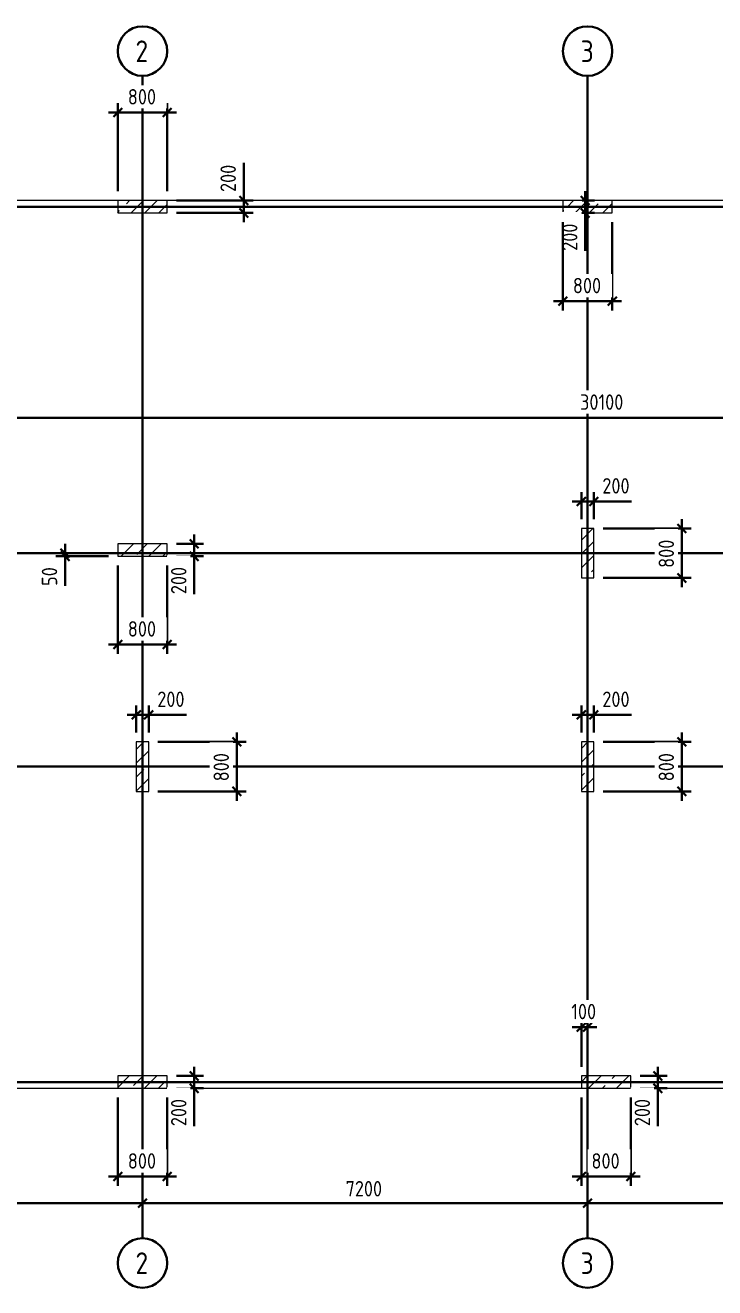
# Model space of a CAD drawing. Header units: millimetres. Extents: x -3720 to 34496, y -3324 to 17085.
# Drawn here: x 5603 to 16758, y -3324 to 17085 of the extents above; entities that cross this region are included whole.
import ezdxf

# ---------------------------------------------------------------- set-up
doc = ezdxf.new("R2010")
doc.units = ezdxf.units.MM
doc.linetypes.add('ADSK_Линия сетки', pattern=[25, 20, -2.5, 0, -2.5])
for name, color, linetype, lineweight in [('A-ANNO-DIMS', 7, 'Continuous', 30), ('A-ANNO-DIMS-100', 7, 'Continuous', 30), ('S-COLS', 7, 'Continuous', 9), ('S-GRID', 7, 'Continuous', 30), ('S-GRID-IDEN', 7, 'Continuous', 30)]:
    doc.layers.add(name, color=color, linetype=linetype, lineweight=lineweight)
doc.layers.add('A-FLOR', color=7, linetype='Continuous', lineweight=13, true_color=0x007f00)
doc.styles.add('GOST Common', font='GOST_Common_SpecSymbol_0.ttf', dxfattribs={"width": 0.9, "height": 350})
doc.styles.add('GOST Common_1', font='GOST_Common_SpecSymbol_0.ttf', dxfattribs={"width": 0.9, "height": 250})
doc.dimstyles.new('0_Колонны_опалубка', dxfattribs={"dimscale": 304.8, "dimtxt": 251.428749, "dimasz": 0.463911, "dimexe": 0.492126, "dimexo": 0.492126, "dimgap": 0.164042, "dimtad": 1, "dimdec": 0, "dimzin": 0, "dimdsep": 46, "dimtxsty": 'GOST Common_1', "dimblk1": 'OBLIQUE', "dimblk2": 'OBLIQUE', "dimsah": 1, "dimcen": 0.09, "dimdle": 0.492126, "dimazin": 0, "dimtfac": 1, "dimtdec": 4, "dimtix": 1, "dimtmove": 1, "dimatfit": 3, "dimfxl": 1, "dimtvp": 1, "dimtfill": 1, "dimtolj": 1, "dimtzin": 0, "dimarcsym": 2})
doc.dimstyles.new('0_Колонны_опалубка_1', dxfattribs={"dimscale": 304.8, "dimtxt": 251.428749, "dimasz": 0.463911, "dimexe": 0.492126, "dimexo": 0.492126, "dimgap": 0.164042, "dimtad": 1, "dimdec": 0, "dimzin": 0, "dimdsep": 46, "dimtxsty": 'GOST Common_1', "dimblk1": 'OBLIQUE', "dimblk2": 'OBLIQUE', "dimsah": 1, "dimcen": 0.09, "dimdle": 0.492126, "dimazin": 0, "dimtfac": 1, "dimtdec": 4, "dimtix": 1, "dimtmove": 0, "dimatfit": 3, "dimfxl": 1, "dimtvp": 1, "dimtfill": 1, "dimtolj": 1, "dimtzin": 0, "dimarcsym": 2})
doc.dimstyles.new('0_Оси', dxfattribs={"dimscale": 304.8, "dimtxt": 251.428749, "dimasz": 0.463911, "dimexe": 0.492126, "dimexo": 0.492126, "dimgap": 0.098425, "dimtad": 1, "dimdec": 0, "dimzin": 0, "dimdsep": 46, "dimtxsty": 'GOST Common_1', "dimblk1": 'OBLIQUE', "dimblk2": 'OBLIQUE', "dimsah": 1, "dimcen": 0.09, "dimdle": 0.492126, "dimazin": 0, "dimtfac": 1, "dimtdec": 4, "dimtix": 1, "dimtmove": 0, "dimatfit": 3, "dimfxl": 1, "dimtvp": 1, "dimtfill": 1, "dimtolj": 1, "dimtzin": 0, "dimarcsym": 2})
pattern_1 = [(45, (0, 0), (-224.5064, 224.5064), []), (45, (224.5, 0), (-224.5064, 224.5064), [396.875, -79.375, 3.353, -76.022])]

# ---------------------------------------------------------------- blocks, each defined once
blk = doc.blocks.new('Ось сетки - Круг_Ø8 мм-2643-Этаж 1_ План размещения вертикальных конструкций')
at = {"layer": 'S-GRID-IDEN'}
for start, end in [(360, 180), (180, 360)]:
    blk.add_arc((0, 0), 4, start, end, dxfattribs=at)
blk = doc.blocks.new('DIMBLOCK3-Этаж 1_ План размещения вертикальных конструкций')
at = {"layer": 'A-ANNO-DIMS-100', "color": 163, "true_color": 0x8080c0}
for p, q in [((8338, 250), (8338, -250)), ((8050, 100), (8488, 100)), ((8338, 100), (8050, 100)), ((8338, 100), (8267, 171)), ((8338, 100), (8408, 29)), ((8050, -100), (8488, -100)), ((8338, -100), (8050, -100)), ((8338, -100), (8267, -29)), ((8338, -239), (8338, 0)), ((8338, -100), (8408, -171)), ((8338, -712), (8338, -239))]:
    blk.add_line(p, q, dxfattribs=at)
at = {"layer": 'A-ANNO-DIMS-100', "color": 0, "insert": (7961, -712), "char_height": 250, "width": 567.63, "attachment_point": 1, "rotation": 90, "line_spacing_factor": 1.022761, "style": 'GOST Common_1', "bg_fill": 3, "box_fill_scale": 1.25, "bg_fill_color": 256, "bg_fill_true_color": 13158600, "bg_fill_transparency": 0}
blk.add_mtext('200', dxfattribs=at)
blk = doc.blocks.new('_Oblique')
at = {"color": 0, "linetype": 'ByBlock', "lineweight": -2}
blk.add_line((-0.5, -0.5), (0.5, 0.5), dxfattribs=at)
blk = doc.blocks.new('DIMBLOCK4-Этаж 1_ План размещения вертикальных конструкций')
at = {"layer": 'A-ANNO-DIMS-100', "color": 163, "true_color": 0x8080c0}
for p, q in [((7100, -250), (7100, -1676)), ((7100, -1526), (7100, -250)), ((7900, -250), (7900, -1676)), ((7900, -1526), (7900, -250)), ((6950, -1526), (8050, -1526)), ((7100, -1526), (7029, -1596)), ((7100, -1526), (7171, -1455)), ((7900, -1526), (7829, -1596)), ((7900, -1526), (7971, -1455))]:
    blk.add_line(p, q, dxfattribs=at)
at = {"layer": 'A-ANNO-DIMS-100', "color": 0, "insert": (7263, -1149), "char_height": 250, "width": 567.63, "attachment_point": 1, "line_spacing_factor": 1.022761, "style": 'GOST Common_1', "bg_fill": 3, "box_fill_scale": 1.25, "bg_fill_color": 256, "bg_fill_true_color": 13158600, "bg_fill_transparency": 0}
blk.add_mtext('800', dxfattribs=at)
blk = doc.blocks.new('DIMBLOCK5-Этаж 1_ План размещения вертикальных конструкций')
at = {"layer": 'A-ANNO-DIMS-100', "color": 163, "true_color": 0x8080c0}
for p, q in [((15838, 250), (15838, -250)), ((15550, 100), (15988, 100)), ((15838, 100), (15550, 100)), ((15838, 100), (15767, 171)), ((15838, 100), (15908, 29)), ((15550, -100), (15988, -100)), ((15838, -100), (15550, -100)), ((15838, -100), (15767, -29)), ((15838, -239), (15838, 0)), ((15838, -100), (15908, -171)), ((15838, -712), (15838, -239))]:
    blk.add_line(p, q, dxfattribs=at)
at = {"layer": 'A-ANNO-DIMS-100', "color": 0, "insert": (15461, -712), "char_height": 250, "width": 567.63, "attachment_point": 1, "rotation": 90, "line_spacing_factor": 1.022761, "style": 'GOST Common_1', "bg_fill": 3, "box_fill_scale": 1.25, "bg_fill_color": 256, "bg_fill_true_color": 13158600, "bg_fill_transparency": 0}
blk.add_mtext('200', dxfattribs=at)
blk = doc.blocks.new('DIMBLOCK6-Этаж 1_ План размещения вертикальных конструкций')
at = {"layer": 'A-ANNO-DIMS-100', "color": 163, "true_color": 0x8080c0}
for p, q in [((14600, -250), (14600, -1676)), ((14600, -1526), (14600, -250)), ((15400, -250), (15400, -1676)), ((15400, -1526), (15400, -250)), ((14450, -1526), (15550, -1526)), ((14600, -1526), (14529, -1596)), ((14600, -1526), (14671, -1455)), ((15400, -1526), (15329, -1596)), ((15400, -1526), (15471, -1455))]:
    blk.add_line(p, q, dxfattribs=at)
at = {"layer": 'A-ANNO-DIMS-100', "color": 0, "insert": (14763, -1149), "char_height": 250, "width": 567.63, "attachment_point": 1, "line_spacing_factor": 1.022761, "style": 'GOST Common_1', "bg_fill": 3, "box_fill_scale": 1.25, "bg_fill_color": 256, "bg_fill_true_color": 13158600, "bg_fill_transparency": 0}
blk.add_mtext('800', dxfattribs=at)
blk = doc.blocks.new('DIMBLOCK11-Этаж 1_ План размещения вертикальных конструкций')
at = {"layer": 'A-ANNO-DIMS-100', "color": 163, "true_color": 0x8080c0}
for p, q in [((7250, 5938), (7750, 5938)), ((7400, 5938), (7329, 5867)), ((7400, 5650), (7400, 6088)), ((7400, 5938), (7471, 6008)), ((7400, 5938), (7400, 5650)), ((7739, 5938), (7500, 5938)), ((7600, 5938), (7529, 5867)), ((7600, 5650), (7600, 6088)), ((7600, 5938), (7671, 6008)), ((7600, 5938), (7600, 5650)), ((8212, 5938), (7739, 5938))]:
    blk.add_line(p, q, dxfattribs=at)
at = {"layer": 'A-ANNO-DIMS-100', "color": 0, "insert": (7739, 6314), "char_height": 250, "width": 567.63, "attachment_point": 1, "line_spacing_factor": 1.022761, "style": 'GOST Common_1', "bg_fill": 3, "box_fill_scale": 1.25, "bg_fill_color": 256, "bg_fill_true_color": 13158600, "bg_fill_transparency": 0}
blk.add_mtext('200', dxfattribs=at)
blk = doc.blocks.new('DIMBLOCK12-Этаж 1_ План размещения вертикальных конструкций')
at = {"layer": 'A-ANNO-DIMS-100', "color": 163, "true_color": 0x8080c0}
for p, q in [((9026, 5500), (8955, 5571)), ((9026, 4550), (9026, 5650)), ((7750, 5500), (9176, 5500)), ((9026, 5500), (7750, 5500)), ((9026, 5500), (9096, 5429)), ((7750, 4700), (9176, 4700)), ((9026, 4700), (7750, 4700)), ((9026, 4700), (8955, 4771)), ((9026, 4700), (9096, 4629))]:
    blk.add_line(p, q, dxfattribs=at)
at = {"layer": 'A-ANNO-DIMS-100', "color": 0, "insert": (8649, 4863), "char_height": 250, "width": 567.63, "attachment_point": 1, "rotation": 90, "line_spacing_factor": 1.022761, "style": 'GOST Common_1', "bg_fill": 3, "box_fill_scale": 1.25, "bg_fill_color": 256, "bg_fill_true_color": 13158600, "bg_fill_transparency": 0}
blk.add_mtext('800', dxfattribs=at)
blk = doc.blocks.new('DIMBLOCK13-Этаж 1_ План размещения вертикальных конструкций')
at = {"layer": 'A-ANNO-DIMS-100', "color": 163, "true_color": 0x8080c0}
for p, q in [((14450, 5938), (14950, 5938)), ((14600, 5938), (14529, 5867)), ((14600, 5650), (14600, 6088)), ((14600, 5938), (14671, 6008)), ((14600, 5938), (14600, 5650)), ((14939, 5938), (14700, 5938)), ((14800, 5938), (14729, 5867)), ((14800, 5650), (14800, 6088)), ((14800, 5938), (14871, 6008)), ((14800, 5938), (14800, 5650)), ((15412, 5938), (14939, 5938))]:
    blk.add_line(p, q, dxfattribs=at)
at = {"layer": 'A-ANNO-DIMS-100', "color": 0, "insert": (14939, 6314), "char_height": 250, "width": 567.63, "attachment_point": 1, "line_spacing_factor": 1.022761, "style": 'GOST Common_1', "bg_fill": 3, "box_fill_scale": 1.25, "bg_fill_color": 256, "bg_fill_true_color": 13158600, "bg_fill_transparency": 0}
blk.add_mtext('200', dxfattribs=at)
blk = doc.blocks.new('DIMBLOCK14-Этаж 1_ План размещения вертикальных конструкций')
at = {"layer": 'A-ANNO-DIMS-100', "color": 163, "true_color": 0x8080c0}
for p, q in [((16226, 5500), (16155, 5571)), ((16226, 4550), (16226, 5650)), ((14950, 5500), (16376, 5500)), ((16226, 5500), (14950, 5500)), ((16226, 5500), (16296, 5429)), ((14950, 4700), (16376, 4700)), ((16226, 4700), (14950, 4700)), ((16226, 4700), (16155, 4771)), ((16226, 4700), (16296, 4629))]:
    blk.add_line(p, q, dxfattribs=at)
at = {"layer": 'A-ANNO-DIMS-100', "color": 0, "insert": (15849, 4863), "char_height": 250, "width": 567.63, "attachment_point": 1, "rotation": 90, "line_spacing_factor": 1.022761, "style": 'GOST Common_1', "bg_fill": 3, "box_fill_scale": 1.25, "bg_fill_color": 256, "bg_fill_true_color": 13158600, "bg_fill_transparency": 0}
blk.add_mtext('800', dxfattribs=at)
blk = doc.blocks.new('DIMBLOCK19-Этаж 1_ План размещения вертикальных конструкций')
at = {"layer": 'A-ANNO-DIMS-100', "color": 163, "true_color": 0x8080c0}
for p, q in [((9138, 14862), (9138, 14389)), ((9138, 14250), (9067, 14321)), ((9138, 13900), (9138, 14400)), ((9138, 14389), (9138, 14150)), ((8050, 14250), (9288, 14250)), ((9138, 14250), (8050, 14250)), ((9138, 14050), (9067, 14121)), ((9138, 14250), (9208, 14179)), ((8050, 14050), (9288, 14050)), ((9138, 14050), (8050, 14050)), ((9138, 14050), (9208, 13979))]:
    blk.add_line(p, q, dxfattribs=at)
at = {"layer": 'A-ANNO-DIMS-100', "color": 0, "insert": (8761, 14389), "char_height": 250, "width": 567.63, "attachment_point": 1, "rotation": 90, "line_spacing_factor": 1.022761, "style": 'GOST Common_1', "bg_fill": 3, "box_fill_scale": 1.25, "bg_fill_color": 256, "bg_fill_true_color": 13158600, "bg_fill_transparency": 0}
blk.add_mtext('200', dxfattribs=at)
blk = doc.blocks.new('DIMBLOCK20-Этаж 1_ План размещения вертикальных конструкций')
at = {"layer": 'A-ANNO-DIMS-100', "color": 163, "true_color": 0x8080c0}
for p, q in [((7100, 14400), (7100, 15826)), ((7100, 15676), (7171, 15746)), ((7900, 14400), (7900, 15826)), ((7900, 15676), (7971, 15746)), ((6950, 15676), (8050, 15676)), ((7100, 15676), (7029, 15605)), ((7100, 15676), (7100, 14400)), ((7900, 15676), (7829, 15605)), ((7900, 15676), (7900, 14400))]:
    blk.add_line(p, q, dxfattribs=at)
at = {"layer": 'A-ANNO-DIMS-100', "color": 0, "insert": (7263, 16053), "char_height": 250, "width": 567.63, "attachment_point": 1, "line_spacing_factor": 1.022761, "style": 'GOST Common_1', "bg_fill": 3, "box_fill_scale": 1.25, "bg_fill_color": 256, "bg_fill_true_color": 13158600, "bg_fill_transparency": 0}
blk.add_mtext('800', dxfattribs=at)
blk = doc.blocks.new('DIMBLOCK27-Этаж 1_ План размещения вертикальных конструкций')
at = {"layer": 'A-ANNO-DIMS-100', "color": 163, "true_color": 0x8080c0}
for p, q in [((8338, 8850), (8338, 8350)), ((8050, 8700), (8488, 8700)), ((8338, 8700), (8050, 8700)), ((8338, 8700), (8267, 8771)), ((8338, 8700), (8408, 8629)), ((8338, 8361), (8338, 8600)), ((8050, 8500), (8488, 8500)), ((8338, 8500), (8050, 8500)), ((8338, 8500), (8267, 8571)), ((8338, 8500), (8408, 8429)), ((8338, 7888), (8338, 8361))]:
    blk.add_line(p, q, dxfattribs=at)
at = {"layer": 'A-ANNO-DIMS-100', "color": 0, "insert": (7961, 7888), "char_height": 250, "width": 567.63, "attachment_point": 1, "rotation": 90, "line_spacing_factor": 1.022761, "style": 'GOST Common_1', "bg_fill": 3, "box_fill_scale": 1.25, "bg_fill_color": 256, "bg_fill_true_color": 13158600, "bg_fill_transparency": 0}
blk.add_mtext('200', dxfattribs=at)
blk = doc.blocks.new('DIMBLOCK28-Этаж 1_ План размещения вертикальных конструкций')
at = {"layer": 'A-ANNO-DIMS-100', "color": 163, "true_color": 0x8080c0}
for p, q in [((7100, 8350), (7100, 6924)), ((7100, 7074), (7100, 8350)), ((7900, 8350), (7900, 6924)), ((7900, 7074), (7900, 8350)), ((7100, 7074), (7171, 7145)), ((7900, 7074), (7971, 7145)), ((6950, 7074), (8050, 7074)), ((7100, 7074), (7029, 7004)), ((7900, 7074), (7829, 7004))]:
    blk.add_line(p, q, dxfattribs=at)
at = {"layer": 'A-ANNO-DIMS-100', "color": 0, "insert": (7263, 7451), "char_height": 250, "width": 567.63, "attachment_point": 1, "line_spacing_factor": 1.022761, "style": 'GOST Common_1', "bg_fill": 3, "box_fill_scale": 1.25, "bg_fill_color": 256, "bg_fill_true_color": 13158600, "bg_fill_transparency": 0}
blk.add_mtext('800', dxfattribs=at)
blk = doc.blocks.new('DIMBLOCK29-Этаж 1_ План размещения вертикальных конструкций')
at = {"layer": 'A-ANNO-DIMS-100', "color": 163, "true_color": 0x8080c0}
for p, q in [((14600, 9100), (14600, 9538)), ((14600, 9388), (14671, 9458)), ((14800, 9100), (14800, 9538)), ((14800, 9388), (14871, 9458)), ((14450, 9388), (14950, 9388)), ((14600, 9388), (14529, 9317)), ((14600, 9388), (14600, 9100)), ((14939, 9388), (14700, 9388)), ((14800, 9388), (14729, 9317)), ((14800, 9388), (14800, 9100)), ((15412, 9388), (14939, 9388))]:
    blk.add_line(p, q, dxfattribs=at)
at = {"layer": 'A-ANNO-DIMS-100', "color": 0, "insert": (14939, 9764), "char_height": 250, "width": 567.63, "attachment_point": 1, "line_spacing_factor": 1.022761, "style": 'GOST Common_1', "bg_fill": 3, "box_fill_scale": 1.25, "bg_fill_color": 256, "bg_fill_true_color": 13158600, "bg_fill_transparency": 0}
blk.add_mtext('200', dxfattribs=at)
blk = doc.blocks.new('DIMBLOCK30-Этаж 1_ План размещения вертикальных конструкций')
at = {"layer": 'A-ANNO-DIMS-100', "color": 163, "true_color": 0x8080c0}
for p, q in [((16226, 8950), (16155, 9021)), ((16226, 8000), (16226, 9100)), ((14950, 8950), (16376, 8950)), ((16226, 8950), (14950, 8950)), ((16226, 8950), (16296, 8879)), ((16226, 8150), (16155, 8221)), ((14950, 8150), (16376, 8150)), ((16226, 8150), (14950, 8150)), ((16226, 8150), (16296, 8079))]:
    blk.add_line(p, q, dxfattribs=at)
at = {"layer": 'A-ANNO-DIMS-100', "color": 0, "insert": (15849, 8313), "char_height": 250, "width": 567.63, "attachment_point": 1, "rotation": 90, "line_spacing_factor": 1.022761, "style": 'GOST Common_1', "bg_fill": 3, "box_fill_scale": 1.25, "bg_fill_color": 256, "bg_fill_true_color": 13158600, "bg_fill_transparency": 0}
blk.add_mtext('800', dxfattribs=at)
blk = doc.blocks.new('DIMBLOCK43-Этаж 1_ План размещения вертикальных конструкций')
at = {"layer": 'A-ANNO-DIMS-100', "color": 150, "true_color": 0x0080ff}
for p, q in [((0, -2005), (0, -1805)), ((7500, -2005), (7500, -1805)), ((-150, -1955), (7500, -1955)), ((0, -1955), (-71, -2026)), ((0, -1955), (71, -1884)), ((0, -1955), (0, -2005)), ((7500, -1955), (7429, -2026)), ((7500, -1955), (7571, -1884)), ((7500, -1955), (7500, -2005))]:
    blk.add_line(p, q, dxfattribs=at)
at = {"layer": 'A-ANNO-DIMS-100', "color": 0, "insert": (3435, -1598), "char_height": 250, "width": 756.84, "attachment_point": 1, "line_spacing_factor": 1.022761, "style": 'GOST Common_1', "bg_fill": 3, "box_fill_scale": 1.25, "bg_fill_color": 256, "bg_fill_true_color": 13158600, "bg_fill_transparency": 0}
blk.add_mtext('7500', dxfattribs=at)
blk = doc.blocks.new('DIMBLOCK44-Этаж 1_ План размещения вертикальных конструкций')
at = {"layer": 'A-ANNO-DIMS-100', "color": 150, "true_color": 0x0080ff}
for p, q in [((7500, -2005), (7500, -1805)), ((14700, -2005), (14700, -1805)), ((7500, -1955), (7429, -2026)), ((7500, -1955), (7571, -1884)), ((7500, -1955), (14700, -1955)), ((7500, -1955), (7500, -2005)), ((14700, -1955), (14629, -2026)), ((14700, -1955), (14771, -1884)), ((14700, -1955), (14700, -2005))]:
    blk.add_line(p, q, dxfattribs=at)
at = {"layer": 'A-ANNO-DIMS-100', "color": 0, "insert": (10785, -1598), "char_height": 250, "width": 756.84, "attachment_point": 1, "line_spacing_factor": 1.022761, "style": 'GOST Common_1', "bg_fill": 3, "box_fill_scale": 1.25, "bg_fill_color": 256, "bg_fill_true_color": 13158600, "bg_fill_transparency": 0}
blk.add_mtext('7200', dxfattribs=at)
blk = doc.blocks.new('DIMBLOCK45-Этаж 1_ План размещения вертикальных конструкций')
at = {"layer": 'A-ANNO-DIMS-100', "color": 150, "true_color": 0x0080ff}
for p, q in [((14700, -2005), (14700, -1805)), ((21900, -2005), (21900, -1805)), ((14700, -1955), (14629, -2026)), ((14700, -1955), (14771, -1884)), ((14700, -1955), (21900, -1955)), ((14700, -1955), (14700, -2005)), ((21900, -1955), (21829, -2026)), ((21900, -1955), (21971, -1884)), ((21900, -1955), (21900, -2005))]:
    blk.add_line(p, q, dxfattribs=at)
at = {"layer": 'A-ANNO-DIMS-100', "color": 0, "insert": (17985, -1598), "char_height": 250, "width": 756.84, "attachment_point": 1, "line_spacing_factor": 1.022761, "style": 'GOST Common_1', "bg_fill": 3, "box_fill_scale": 1.25, "bg_fill_color": 256, "bg_fill_true_color": 13158600, "bg_fill_transparency": 0}
blk.add_mtext('7200', dxfattribs=at)
blk = doc.blocks.new('DIMBLOCK50-Этаж 1_ План размещения вертикальных конструкций')
at = {"layer": 'A-ANNO-DIMS-100', "color": 163, "true_color": 0x8080c0}
for p, q in [((14600, 250), (14600, 1040)), ((14700, 840), (14700, 1040)), ((14450, 890), (14850, 890)), ((14600, 890), (14529, 819)), ((14600, 890), (14671, 960)), ((14600, 890), (14600, 250)), ((14700, 890), (14629, 819)), ((14700, 890), (14771, 960)), ((14700, 890), (14700, 840))]:
    blk.add_line(p, q, dxfattribs=at)
at = {"layer": 'A-ANNO-DIMS-100', "color": 0, "insert": (14437, 1266), "char_height": 250, "width": 511.38, "attachment_point": 1, "line_spacing_factor": 1.022761, "style": 'GOST Common_1', "bg_fill": 3, "box_fill_scale": 1.25, "bg_fill_color": 256, "bg_fill_true_color": 13158600, "bg_fill_transparency": 0}
blk.add_mtext('100', dxfattribs=at)
blk = doc.blocks.new('DIMBLOCK55-Этаж 1_ План размещения вертикальных конструкций')
at = {"layer": 'A-ANNO-DIMS-100', "color": 163, "true_color": 0x8080c0}
for p, q in [((-100, 10691), (-100, 10891)), ((30000, 10691), (30000, 10891)), ((-250, 10741), (30150, 10741)), ((-100, 10741), (-171, 10670)), ((-100, 10741), (-29, 10812)), ((-100, 10741), (-100, 10691)), ((30000, 10741), (29929, 10670)), ((30000, 10741), (30071, 10812)), ((30000, 10741), (30000, 10691))]:
    blk.add_line(p, q, dxfattribs=at)
at = {"layer": 'A-ANNO-DIMS-100', "color": 0, "insert": (14579, 11118), "char_height": 250, "width": 889.8, "attachment_point": 1, "line_spacing_factor": 1.022761, "style": 'GOST Common_1', "bg_fill": 3, "box_fill_scale": 1.25, "bg_fill_color": 256, "bg_fill_true_color": 13158600, "bg_fill_transparency": 0}
blk.add_mtext('30100', dxfattribs=at)
blk = doc.blocks.new('DIMBLOCK56-Этаж 1_ План размещения вертикальных конструкций')
at = {"layer": 'A-ANNO-DIMS-100', "color": 163, "true_color": 0x8080c0}
for p, q in [((6247, 8550), (6176, 8621)), ((6247, 8700), (6247, 8350)), ((6950, 8500), (6097, 8500)), ((6247, 8500), (6176, 8571)), ((6197, 8550), (6397, 8550)), ((6247, 8550), (6197, 8550)), ((6247, 8550), (6317, 8479)), ((6247, 8336), (6247, 8525)), ((6247, 8500), (6317, 8429)), ((6247, 8500), (6950, 8500)), ((6247, 8021), (6247, 8336))]:
    blk.add_line(p, q, dxfattribs=at)
at = {"layer": 'A-ANNO-DIMS-100', "color": 0, "insert": (5870, 8021), "char_height": 250, "width": 378.42, "attachment_point": 1, "rotation": 90, "line_spacing_factor": 1.022761, "style": 'GOST Common_1', "bg_fill": 3, "box_fill_scale": 1.25, "bg_fill_color": 256, "bg_fill_true_color": 13158600, "bg_fill_transparency": 0}
blk.add_mtext('50', dxfattribs=at)
blk = doc.blocks.new('DIMBLOCK59-Этаж 1_ План размещения вертикальных конструкций')
at = {"layer": 'A-ANNO-DIMS-100', "color": 163, "true_color": 0x8080c0}
for p, q in [((14662, 14250), (14592, 14321)), ((14662, 14400), (14662, 13900)), ((14662, 14050), (14592, 14121)), ((14612, 14250), (14812, 14250)), ((14662, 14250), (14612, 14250)), ((14662, 14250), (14733, 14179)), ((14662, 13911), (14662, 14150)), ((14612, 14050), (14812, 14050)), ((14662, 14050), (14612, 14050)), ((14662, 14050), (14733, 13979)), ((14662, 13438), (14662, 13911))]:
    blk.add_line(p, q, dxfattribs=at)
at = {"layer": 'A-ANNO-DIMS-100', "color": 0, "insert": (14286, 13438), "char_height": 250, "width": 567.63, "attachment_point": 1, "rotation": 90, "line_spacing_factor": 1.022761, "style": 'GOST Common_1', "bg_fill": 3, "box_fill_scale": 1.25, "bg_fill_color": 256, "bg_fill_true_color": 13158600, "bg_fill_transparency": 0}
blk.add_mtext('200', dxfattribs=at)
blk = doc.blocks.new('DIMBLOCK60-Этаж 1_ План размещения вертикальных конструкций')
at = {"layer": 'A-ANNO-DIMS-100', "color": 163, "true_color": 0x8080c0}
for p, q in [((14300, 13900), (14300, 12474)), ((14300, 12624), (14300, 13900)), ((15100, 13900), (15100, 12474)), ((15100, 12624), (15100, 13900)), ((14300, 12624), (14371, 12695)), ((15100, 12624), (15171, 12695)), ((15250, 12624), (14150, 12624)), ((14300, 12624), (14229, 12554)), ((15100, 12624), (15029, 12554))]:
    blk.add_line(p, q, dxfattribs=at)
at = {"layer": 'A-ANNO-DIMS-100', "color": 0, "insert": (14463, 13001), "char_height": 250, "width": 567.63, "attachment_point": 1, "line_spacing_factor": 1.022761, "style": 'GOST Common_1', "bg_fill": 3, "box_fill_scale": 1.25, "bg_fill_color": 256, "bg_fill_true_color": 13158600, "bg_fill_transparency": 0}
blk.add_mtext('800', dxfattribs=at)

msp = doc.modelspace()

# ---------------------------------------------------------------- hatches: boundary and pattern name
at = {"layer": 'S-COLS'}
h = msp.add_hatch(dxfattribs=at)
h.set_pattern_fill('FP_1', color=256, style=0, pattern_type=2)
h.set_pattern_definition(pattern_1)
h.paths.add_polyline_path([(7100, 14050), (7900, 14050), (7900, 14250), (7100, 14250)])
h = msp.add_hatch(dxfattribs=at)
h.set_pattern_fill('FP_1', color=256, style=0, pattern_type=2)
h.set_pattern_definition(pattern_1)
h.paths.add_polyline_path([(14300, 14050), (15100, 14050), (15100, 14250), (14300, 14250)])
h = msp.add_hatch(dxfattribs=at)
h.set_pattern_fill('FP_1', color=256, style=0, pattern_type=2)
h.set_pattern_definition(pattern_1)
h.paths.add_polyline_path([(14800, 8150), (14800, 8950), (14600, 8950), (14600, 8150)])
h = msp.add_hatch(dxfattribs=at)
h.set_pattern_fill('FP_1', color=256, style=0, pattern_type=2)
h.set_pattern_definition(pattern_1)
h.paths.add_polyline_path([(7900, 8500), (7900, 8700), (7100, 8700), (7100, 8500)])
h = msp.add_hatch(dxfattribs=at)
h.set_pattern_fill('FP_1', color=256, style=0, pattern_type=2)
h.set_pattern_definition(pattern_1)
h.paths.add_polyline_path([(7600, 4700), (7600, 5500), (7400, 5500), (7400, 4700)])
h = msp.add_hatch(dxfattribs=at)
h.set_pattern_fill('FP_1', color=256, style=0, pattern_type=2)
h.set_pattern_definition(pattern_1)
h.paths.add_polyline_path([(14800, 4700), (14800, 5500), (14600, 5500), (14600, 4700)])
h = msp.add_hatch(dxfattribs=at)
h.set_pattern_fill('FP_1', color=256, style=0, pattern_type=2)
h.set_pattern_definition(pattern_1)
h.paths.add_polyline_path([(7900, -100), (7900, 100), (7100, 100), (7100, -100)])
h = msp.add_hatch(dxfattribs=at)
h.set_pattern_fill('FP_1', color=256, style=0, pattern_type=2)
h.set_pattern_definition(pattern_1)
h.paths.add_polyline_path([(15400, -100), (15400, 100), (14600, 100), (14600, -100)])

# ---------------------------------------------------------------- linework, layer by layer
at = {"layer": 'A-FLOR'}
for p, q in [((7100, 14250), (100, 14250)), ((14300, 14250), (7900, 14250)), ((21500, 14250), (15100, 14250)), ((100, -100), (7100, -100)), ((7900, -100), (14600, -100)), ((15400, -100), (21500, -100))]:
    msp.add_line(p, q, dxfattribs=at)
at = {"layer": 'S-COLS'}
for p, q in [((7100, 14250), (7100, 14050)), ((7900, 14250), (7100, 14250)), ((7900, 14050), (7900, 14250)), ((15100, 14250), (14300, 14250)), ((14300, 14250), (14300, 14050)), ((15100, 14050), (15100, 14250)), ((7100, 14050), (7900, 14050)), ((14300, 14050), (15100, 14050)), ((14800, 8950), (14600, 8950)), ((14600, 8950), (14600, 8150)), ((14800, 8150), (14800, 8950)), ((7100, 8700), (7100, 8500)), ((7900, 8700), (7100, 8700)), ((7900, 8500), (7900, 8700)), ((7100, 8500), (7900, 8500)), ((14600, 8150), (14800, 8150)), ((7600, 5500), (7400, 5500)), ((7400, 5500), (7400, 4700)), ((7600, 4700), (7600, 5500)), ((14800, 5500), (14600, 5500)), ((14600, 5500), (14600, 4700)), ((14800, 4700), (14800, 5500)), ((7400, 4700), (7600, 4700)), ((14600, 4700), (14800, 4700)), ((7100, 100), (7100, -100)), ((7900, 100), (7100, 100)), ((7900, -100), (7900, 100)), ((14600, 100), (14600, -100)), ((15400, 100), (14600, 100)), ((15400, -100), (15400, 100)), ((7100, -100), (7900, -100)), ((14600, -100), (15400, -100))]:
    msp.add_line(p, q, dxfattribs=at)
at = {"layer": 'S-GRID', "color": 150, "linetype": 'ADSK_Линия сетки', "true_color": 0x0080ff}
for p, q in [((7500, -2523.6), (7500, 16266.7)), ((14700, -2523.6), (14700, 16266.7)), ((-2091.2, 14150), (32027.3, 14150)), ((-2091.2, 8550), (32027.3, 8550)), ((-2091.2, 5100), (32027.3, 5100)), ((-2091.2, 0), (32027.3, 0))]:
    msp.add_line(p, q, dxfattribs=at)

# ---------------------------------------------------------------- block references
at = {"layer": 'S-GRID-IDEN', "xscale": 99.99999999999993, "yscale": 99.99999999999993, "zscale": 99.99999999999993}
for p in [(7500, 16666.7), (14700, 16666.7), (7500, -2923.6), (14700, -2923.6)]:
    msp.add_blockref('Ось сетки - Круг_Ø8 мм-2643-Этаж 1_ План размещения вертикальных конструкций', p, dxfattribs=at)

# ---------------------------------------------------------------- texts
at = {"layer": 'S-GRID-IDEN', "char_height": 350, "attachment_point": 1, "style": 'GOST Common'}
for s, insert, width in [('\\fGOST Common|b0|i0|c204|p34|;\\W.9;2', (7386.2, 16839.2), 274.177), ('\\fGOST Common|b0|i0|c204|p34|;\\W.9;3', (14588.9, 16839.2), 266.962), ('\\fGOST Common|b0|i0|c204|p34|;\\W.9;2', (7386.2, -2751.1), 274.177), ('\\fGOST Common|b0|i0|c204|p34|;\\W.9;3', (14588.9, -2751.1), 266.962)]:
    msp.add_mtext(s, dxfattribs=dict(at, insert=insert, width=width))

# ---------------------------------------------------------------- next in the draw order: dimensions: what is measured, and where the dimension line sits
at = {"layer": 'A-ANNO-DIMS', "color": 163, "true_color": 0x8080c0}
for base, p1, p2, picture, middle in [((9137.7, 14250), (7900, 14050), (7900, 14250), 'DIMBLOCK19-Этаж 1_ План размещения вертикальных конструкций', (8927.7, 14673.3)), ((14662.3, 14050), (14762.3, 14250), (14762.3, 14050), 'DIMBLOCK59-Этаж 1_ План размещения вертикальных конструкций', (14452.2, 13721.3)), ((8337.7, 8500), (7900, 8700), (7900, 8500), 'DIMBLOCK27-Этаж 1_ План размещения вертикальных конструкций', (8127.7, 8171.3)), ((8337.7, -100), (7900, 100), (7900, -100), 'DIMBLOCK3-Этаж 1_ План размещения вертикальных конструкций', (8127.7, -428.7)), ((15837.7, -100), (15400, 100), (15400, -100), 'DIMBLOCK5-Этаж 1_ План размещения вертикальных конструкций', (15627.7, -428.7))]:
    dim = msp.add_linear_dim(base=base, p1=p1, p2=p2, angle=90, dimstyle='0_Колонны_опалубка', override={"dimpost": '<>', "dimfxl": 200}, dxfattribs=at)
    dim.commit()
    dim.dimension.update_dxf_attribs({"geometry": picture, "text_midpoint": middle, "dimtype": 160, "text_rotation": 90})
for base, p1, p2, override, picture, middle in [((30000, 10741.1), (-100, 10841.1), (30000, 10841.1), {"dimpost": '<>', "dimfxl": 30100}, 'DIMBLOCK55-Этаж 1_ План размещения вертикальных конструкций', (14950, 10916.1)), ((14700, 889.7), (14600, 100), (14700, 989.7), {"dimpost": '<>', "dimfxl": 895.329919}, 'DIMBLOCK50-Этаж 1_ План размещения вертикальных конструкций', (14650, 1064.7))]:
    dim = msp.add_linear_dim(base=base, p1=p1, p2=p2, dimstyle='0_Колонны_опалубка_1', override=override, dxfattribs=at)
    dim.commit()
    dim.dimension.update_dxf_attribs({"geometry": picture, "text_midpoint": middle})
for base, p1, p2, picture, middle in [((14800, 9387.7), (14600, 8950), (14800, 8950), 'DIMBLOCK29-Этаж 1_ План размещения вертикальных конструкций', (15223.3, 9597.8)), ((7600, 5937.7), (7400, 5500), (7600, 5500), 'DIMBLOCK11-Этаж 1_ План размещения вертикальных конструкций', (8023.3, 6147.8)), ((14800, 5937.7), (14600, 5500), (14800, 5500), 'DIMBLOCK13-Этаж 1_ План размещения вертикальных конструкций', (15223.3, 6147.8))]:
    dim = msp.add_linear_dim(base=base, p1=p1, p2=p2, dimstyle='0_Колонны_опалубка', override={"dimpost": '<>', "dimfxl": 200}, dxfattribs=at)
    dim.commit()
    dim.dimension.update_dxf_attribs({"geometry": picture, "text_midpoint": middle, "dimtype": 160})

# ---------------------------------------------------------------- next in the draw order: dimensions: what is measured, and where the dimension line sits
for base, p1, p2, angle, picture, middle in [((7900, 15675.8), (7100, 14250), (7900, 14250), 0, 'DIMBLOCK20-Этаж 1_ План размещения вертикальных конструкций', (7500, 15850.8)), ((16225.8, 8950), (14800, 8150), (14800, 8950), 90, 'DIMBLOCK30-Этаж 1_ План размещения вертикальных конструкций', (16050.8, 8550)), ((9025.8, 5500), (7600, 4700), (7600, 5500), 90, 'DIMBLOCK12-Этаж 1_ План размещения вертикальных конструкций', (8850.8, 5100)), ((16225.8, 5500), (14800, 4700), (14800, 5500), 90, 'DIMBLOCK14-Этаж 1_ План размещения вертикальных конструкций', (16050.8, 5100))]:
    dim = msp.add_linear_dim(base=base, p1=p1, p2=p2, angle=angle, dimstyle='0_Колонны_опалубка_1', override={"dimpost": '<>', "dimfxl": 800}, dxfattribs=at)
    dim.commit()
    dim.dimension.update_dxf_attribs({"geometry": picture, "text_midpoint": middle})
for base, p1, p2, picture, middle in [((14300, 12624.2), (15100, 14050), (14300, 14050), 'DIMBLOCK60-Этаж 1_ План размещения вертикальных конструкций', (14700, 12799.2)), ((7900, 7074.2), (7100, 8500), (7900, 8500), 'DIMBLOCK28-Этаж 1_ План размещения вертикальных конструкций', (7500, 7249.2)), ((7900, -1525.8), (7100, -100), (7900, -100), 'DIMBLOCK4-Этаж 1_ План размещения вертикальных конструкций', (7500, -1350.8)), ((15400, -1525.8), (14600, -100), (15400, -100), 'DIMBLOCK6-Этаж 1_ План размещения вертикальных конструкций', (15000, -1350.8))]:
    dim = msp.add_linear_dim(base=base, p1=p1, p2=p2, dimstyle='0_Колонны_опалубка_1', override={"dimpost": '<>', "dimfxl": 800}, dxfattribs=at)
    dim.commit()
    dim.dimension.update_dxf_attribs({"geometry": picture, "text_midpoint": middle})

# ---------------------------------------------------------------- next in the draw order: dimensions: what is measured, and where the dimension line sits
dim = msp.add_linear_dim(base=(6246.8, 8500), p1=(6346.7, 8550), p2=(7100, 8500), angle=90, dimstyle='0_Колонны_опалубка', override={"dimpost": '<>', "dimfxl": 754.912199}, dxfattribs=at)
dim.commit()
dim.dimension.update_dxf_attribs({"geometry": 'DIMBLOCK56-Этаж 1_ План размещения вертикальных конструкций', "text_midpoint": (6036.7, 8209.9), "dimtype": 160, "text_rotation": 90})
at = {"layer": 'A-ANNO-DIMS', "color": 150, "true_color": 0x0080ff}
dim = msp.add_linear_dim(base=(7500, -1954.9), p1=(0, -1854.9), p2=(7500, -1854.9), dimstyle='0_Оси', override={"dimpost": '<>', "dimfxl": 7500}, dxfattribs=at)
dim.commit()
dim.dimension.update_dxf_attribs({"geometry": 'DIMBLOCK43-Этаж 1_ План размещения вертикальных конструкций', "text_midpoint": (3750, -1799.9)})

# ---------------------------------------------------------------- next in the draw order: dimensions: what is measured, and where the dimension line sits
dim = msp.add_linear_dim(base=(14700, -1954.9), p1=(7500, -1854.9), p2=(14700, -1854.9), dimstyle='0_Оси', override={"dimpost": '<>', "dimfxl": 7200}, dxfattribs=at)
dim.commit()
dim.dimension.update_dxf_attribs({"geometry": 'DIMBLOCK44-Этаж 1_ План размещения вертикальных конструкций', "text_midpoint": (11100, -1799.9)})

# ---------------------------------------------------------------- next in the draw order: dimensions: what is measured, and where the dimension line sits
dim = msp.add_linear_dim(base=(21900, -1954.9), p1=(14700, -1854.9), p2=(21900, -1854.9), dimstyle='0_Оси', override={"dimpost": '<>', "dimfxl": 7200}, dxfattribs=at)
dim.commit()
dim.dimension.update_dxf_attribs({"geometry": 'DIMBLOCK45-Этаж 1_ План размещения вертикальных конструкций', "text_midpoint": (18300, -1799.9)})

doc.saveas('drawing.dxf')
